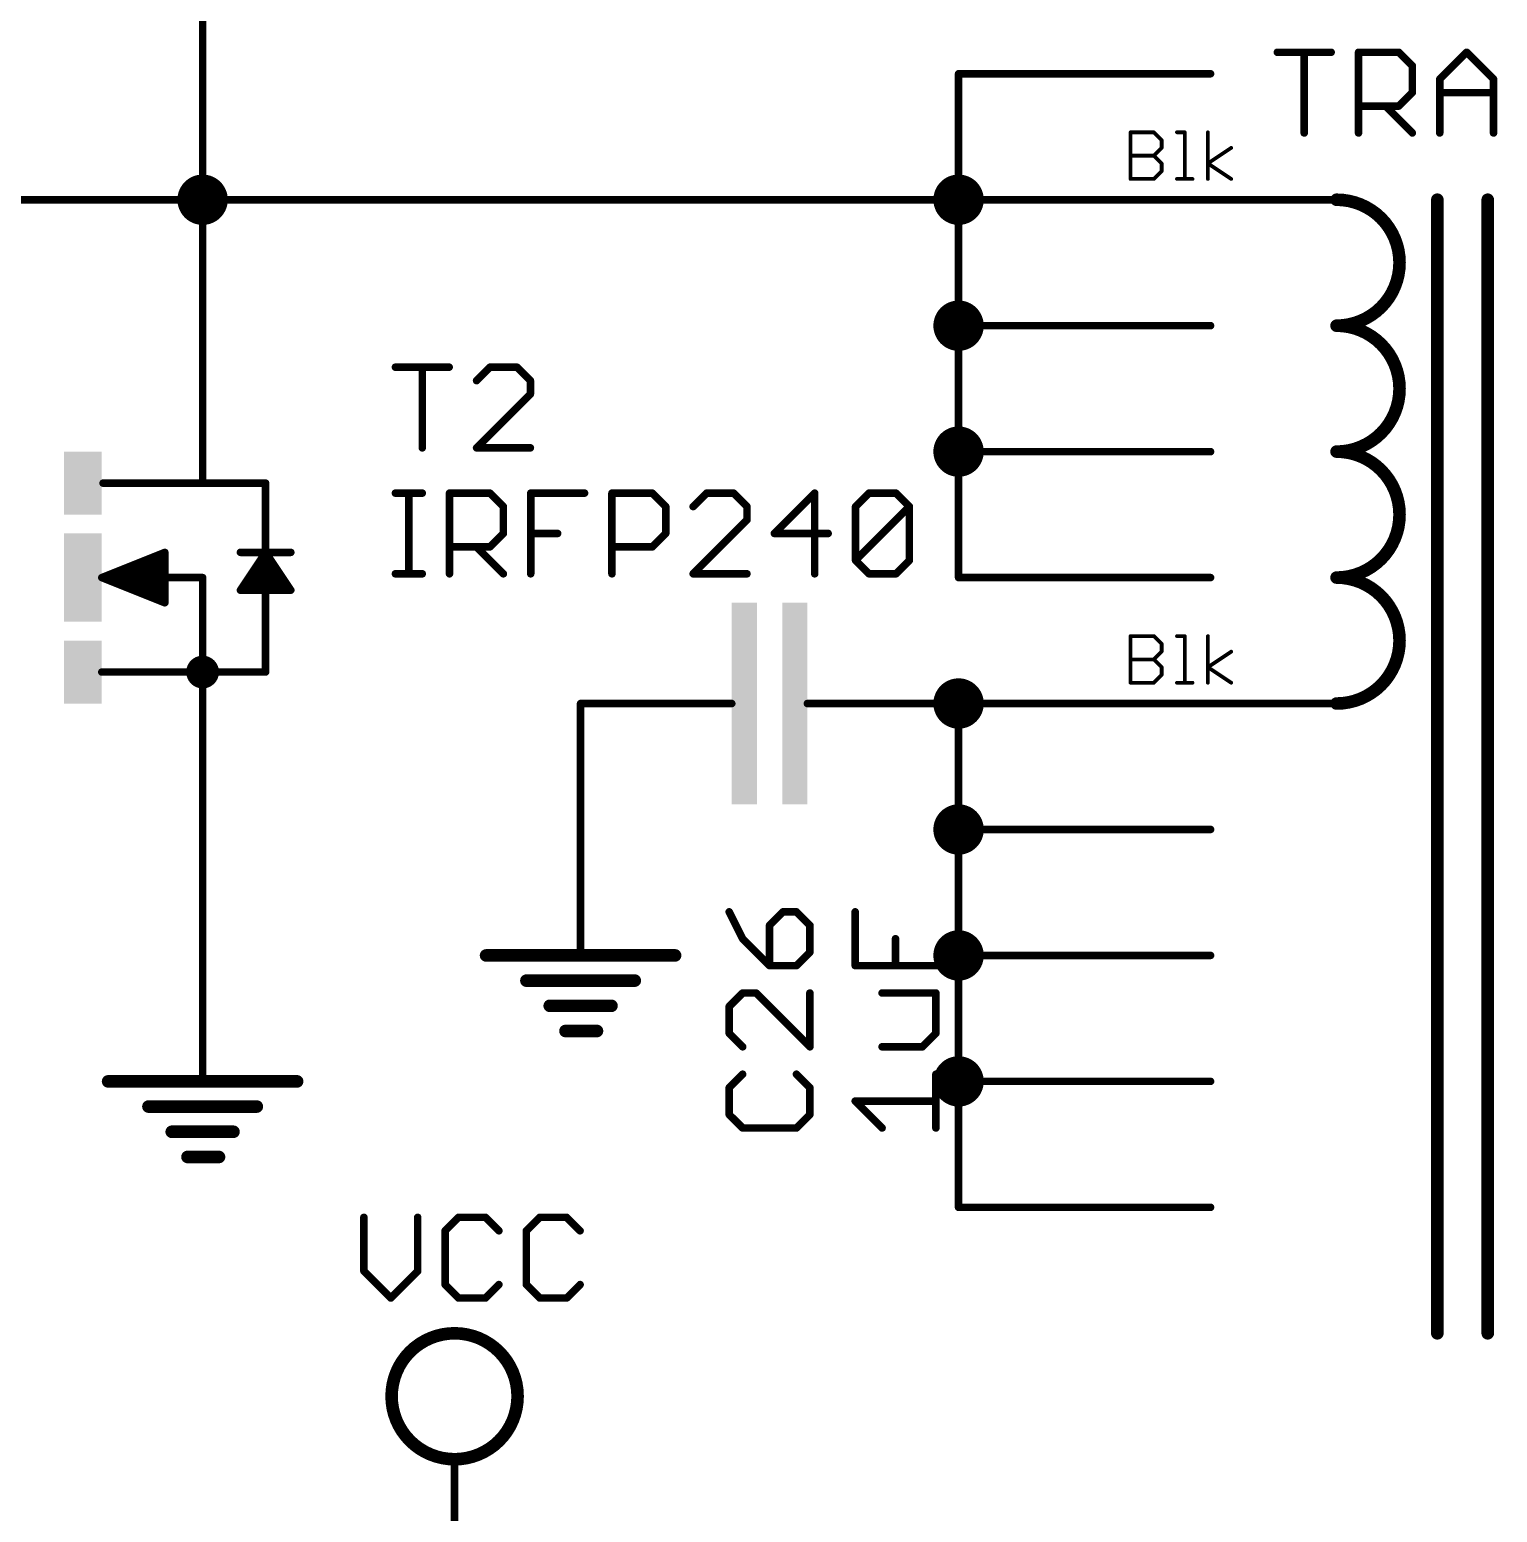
# Model space of a CAD drawing. Extents: x -40 to 215, y -109 to 87.
# Drawn here: x 138.75 to 168.34, y 34.49 to 64.39 of the extents above; entities that cross this region are included whole.
import ezdxf

# ---------------------------------------------------------------- set-up
doc = ezdxf.new("R2010")
doc.units = 0
for name, color, linetype in [('91', 94, 'CONTINUOUS'), ('94', 14, 'CONTINUOUS'), ('95', 251, 'CONTINUOUS'), ('96', 251, 'CONTINUOUS')]:
    doc.layers.add(name, color=color, linetype=linetype)

# ---------------------------------------------------------------- blocks, each defined once
blk = doc.blocks.new('RECT')
blk.add_solid([(-0.5, -0.5), (0.5, -0.5), (-0.5, 0.5), (0.5, 0.5)])

msp = doc.modelspace()

# ---------------------------------------------------------------- linework, layer by layer
at = {"layer": '91', "const_width": 0.1524}
for points in [[(142.24, 63.5), (142.24, 60.96)], [(157.48, 60.96), (157.48, 63.5)], [(160.02, 63.5), (157.48, 63.5)], [(121.92, 60.96), (142.24, 60.96)], [(142.24, 60.96), (157.48, 60.96)], [(142.24, 58.42), (142.24, 60.96)], [(157.48, 60.96), (160.02, 60.96)], [(157.48, 58.42), (157.48, 60.96)], [(160.02, 58.42), (157.48, 58.42)], [(157.48, 55.88), (157.48, 58.42)], [(160.02, 55.88), (157.48, 55.88)], [(157.48, 55.88), (157.48, 53.34)], [(157.48, 53.34), (160.02, 53.34)], [(149.86, 50.8), (149.86, 48.26)], [(157.48, 50.8), (160.02, 50.8)], [(157.48, 50.8), (157.48, 48.26)], [(142.24, 45.72), (142.24, 48.26)], [(160.02, 48.26), (157.48, 48.26)], [(157.48, 48.26), (157.48, 45.72)], [(160.02, 45.72), (157.48, 45.72)], [(157.48, 45.72), (157.48, 43.18)], [(157.48, 40.64), (157.48, 43.18)], [(157.48, 43.18), (160.02, 43.18)], [(160.02, 40.64), (157.48, 40.64)]]:
    msp.add_lwpolyline(points, dxfattribs=at)
at = {"layer": '91'}
for points, const_width in [([(142.2781, 63.5, 1), (142.2019, 63.5)], 0.0762), ([(157.5181, 63.5, 1), (157.4419, 63.5)], 0.0762), ([(157.48, 63.5381, 1), (157.48, 63.4619)], 0.0762), ([(160.02, 63.4619, 1), (160.02, 63.5381)], 0.0762), ([(142.24, 60.706, 1), (142.24, 61.214, 1), (142.24, 60.706)], 0.508), ([(157.48, 60.706, 1), (157.48, 61.214, 1), (157.48, 60.706)], 0.508), ([(142.24, 60.9981, 1), (142.24, 60.9219)], 0.0762), ([(142.2781, 60.96, 1), (142.2019, 60.96)], 0.0762), ([(142.2019, 60.96, 1), (142.2781, 60.96)], 0.0762), ([(142.24, 60.9219, 1), (142.24, 60.9981)], 0.0762), ([(157.48, 60.9981, 1), (157.48, 60.9219)], 0.0762), ([(157.5181, 60.96, 1), (157.4419, 60.96)], 0.0762), ([(157.4419, 60.96, 1), (157.5181, 60.96)], 0.0762), ([(157.48, 60.9219, 1), (157.48, 60.9981)], 0.0762), ([(160.02, 60.9219, 1), (160.02, 60.9981)], 0.0762), ([(157.48, 58.166, 1), (157.48, 58.674, 1), (157.48, 58.166)], 0.508), ([(142.2019, 58.42, 1), (142.2781, 58.42)], 0.0762), ([(157.48, 58.4581, 1), (157.48, 58.3819)], 0.0762), ([(157.5181, 58.42, 1), (157.4419, 58.42)], 0.0762), ([(157.4419, 58.42, 1), (157.5181, 58.42)], 0.0762), ([(160.02, 58.3819, 1), (160.02, 58.4581)], 0.0762), ([(157.48, 55.626, 1), (157.48, 56.134, 1), (157.48, 55.626)], 0.508), ([(157.48, 55.9181, 1), (157.48, 55.8419)], 0.0762), ([(157.5181, 55.88, 1), (157.4419, 55.88)], 0.0762), ([(157.4419, 55.88, 1), (157.5181, 55.88)], 0.0762), ([(160.02, 55.8419, 1), (160.02, 55.9181)], 0.0762), ([(157.48, 53.3781, 1), (157.48, 53.3019)], 0.0762), ([(157.4419, 53.34, 1), (157.5181, 53.34)], 0.0762), ([(160.02, 53.3019, 1), (160.02, 53.3781)], 0.0762), ([(157.48, 50.546, 1), (157.48, 51.054, 1), (157.48, 50.546)], 0.508), ([(149.8981, 50.8, 1), (149.8219, 50.8)], 0.0762), ([(157.48, 50.8381, 1), (157.48, 50.7619)], 0.0762), ([(157.5181, 50.8, 1), (157.4419, 50.8)], 0.0762), ([(160.02, 50.7619, 1), (160.02, 50.8381)], 0.0762), ([(157.48, 48.006, 1), (157.48, 48.514, 1), (157.48, 48.006)], 0.508), ([(142.2781, 48.26, 1), (142.2019, 48.26)], 0.0762), ([(149.8219, 48.26, 1), (149.8981, 48.26)], 0.0762), ([(157.48, 48.2981, 1), (157.48, 48.2219)], 0.0762), ([(157.5181, 48.26, 1), (157.4419, 48.26)], 0.0762), ([(157.4419, 48.26, 1), (157.5181, 48.26)], 0.0762), ([(160.02, 48.2219, 1), (160.02, 48.2981)], 0.0762), ([(157.48, 45.466, 1), (157.48, 45.974, 1), (157.48, 45.466)], 0.508), ([(142.2019, 45.72, 1), (142.2781, 45.72)], 0.0762), ([(157.48, 45.7581, 1), (157.48, 45.6819)], 0.0762), ([(157.5181, 45.72, 1), (157.4419, 45.72)], 0.0762), ([(157.4419, 45.72, 1), (157.5181, 45.72)], 0.0762), ([(160.02, 45.6819, 1), (160.02, 45.7581)], 0.0762), ([(157.48, 42.926, 1), (157.48, 43.434, 1), (157.48, 42.926)], 0.508), ([(157.5181, 43.18, 1), (157.4419, 43.18)], 0.0762), ([(157.48, 43.2181, 1), (157.48, 43.1419)], 0.0762), ([(157.4419, 43.18, 1), (157.5181, 43.18)], 0.0762), ([(160.02, 43.1419, 1), (160.02, 43.2181)], 0.0762), ([(157.48, 40.6781, 1), (157.48, 40.6019)], 0.0762), ([(157.4419, 40.64, 1), (157.5181, 40.64)], 0.0762), ([(160.02, 40.6019, 1), (160.02, 40.6781)], 0.0762)]:
    msp.add_lwpolyline(points, format="xyb", dxfattribs=dict(at, const_width=const_width))
at = {"layer": '94'}
for points, const_width in [([(142.24, 63.5), (142.24, 66.04)], 0.1524), ([(160.02, 63.5), (162.56, 63.5)], 0.1524), ([(160.9471, 61.3791), (160.9471, 62.3197)], 0.0762), ([(160.9471, 62.3197), (161.4174, 62.3197)], 0.0762), ([(161.4174, 62.3197), (161.5742, 62.1629)], 0.0762), ([(161.5742, 62.1629), (161.5742, 62.0062)], 0.0762), ([(161.8826, 62.3197), (162.0394, 62.3197)], 0.0762), ([(162.0394, 62.3197), (162.0394, 61.3791)], 0.0762), ([(162.5063, 61.3791), (162.5063, 62.3197)], 0.0762), ([(161.5742, 62.0062), (161.4174, 61.8494)], 0.0762), ([(162.5063, 61.6926), (162.9766, 62.0062)], 0.0762), ([(160.9471, 61.8494), (161.4174, 61.8494)], 0.0762), ([(161.4174, 61.8494), (161.5742, 61.6926)], 0.0762), ([(161.5742, 61.6926), (161.5742, 61.5359)], 0.0762), ([(162.9766, 61.3791), (162.5063, 61.6926)], 0.0762), ([(161.4174, 61.3791), (160.9471, 61.3791)], 0.0762), ([(161.5742, 61.5359), (161.4174, 61.3791)], 0.0762), ([(161.8826, 61.3791), (162.1962, 61.3791)], 0.0762), ([(160.02, 60.96), (165.1, 60.96)], 0.1524), ([(167.132, 60.96), (167.132, 38.1)], 0.254), ([(168.148, 60.96), (168.148, 38.1)], 0.254), ([(142.24, 58.42), (142.24, 55.88)], 0.1524), ([(160.02, 58.42), (162.56, 58.42)], 0.1524), ([(142.24, 55.88), (142.24, 55.245)], 0.1524), ([(160.02, 55.88), (162.56, 55.88)], 0.1524), ([(142.24, 55.245), (140.2334, 55.245)], 0.1524), ([(143.51, 55.245), (142.24, 55.245)], 0.1524), ([(143.51, 53.848), (143.51, 55.245)], 0.1524), ([(141.478, 53.848), (140.208, 53.34)], 0.1524), ([(141.351, 53.7972), (141.478, 53.7972)], 0.1524), ([(141.478, 52.832), (141.478, 53.848)], 0.1524), ([(143.51, 53.848), (143.002, 53.086)], 0.1524), ([(143.002, 53.848), (143.51, 53.848)], 0.1524), ([(143.4761, 53.7972), (143.5439, 53.7972)], 0.1524), ([(144.018, 53.086), (143.51, 53.848)], 0.1524), ([(143.51, 53.848), (144.018, 53.848)], 0.1524), ([(140.589, 53.4924), (141.478, 53.4924)], 0.1524), ([(140.97, 53.6448), (141.478, 53.6448)], 0.1524), ([(143.2729, 53.4924), (143.7471, 53.4924)], 0.1524), ([(143.3745, 53.6448), (143.6455, 53.6448)], 0.1524), ([(140.208, 53.34), (141.478, 52.832)], 0.1524), ([(140.208, 53.34), (141.478, 53.34)], 0.1524), ([(140.589, 53.1876), (141.478, 53.1876)], 0.1524), ([(141.351, 53.34), (142.24, 53.34)], 0.1524), ([(142.24, 53.34), (142.24, 51.435)], 0.1524), ([(143.0697, 53.1876), (143.9503, 53.1876)], 0.1524), ([(143.1713, 53.34), (143.8487, 53.34)], 0.1524), ([(143.51, 51.435), (143.51, 53.213)], 0.1524), ([(160.02, 53.34), (162.56, 53.34)], 0.1524), ([(140.97, 53.0352), (141.478, 53.0352)], 0.1524), ([(141.351, 52.8828), (141.478, 52.8828)], 0.1524), ([(143.002, 53.086), (144.018, 53.086)], 0.1524), ([(160.9471, 51.2191), (160.9471, 52.1597)], 0.0762), ([(160.9471, 52.1597), (161.4174, 52.1597)], 0.0762), ([(161.4174, 52.1597), (161.5742, 52.0029)], 0.0762), ([(161.5742, 52.0029), (161.5742, 51.8462)], 0.0762), ([(161.8826, 52.1597), (162.0394, 52.1597)], 0.0762), ([(162.0394, 52.1597), (162.0394, 51.2191)], 0.0762), ([(162.5063, 51.2191), (162.5063, 52.1597)], 0.0762), ([(161.5742, 51.8462), (161.4174, 51.6894)], 0.0762), ([(162.5063, 51.5326), (162.9766, 51.8462)], 0.0762), ([(140.208, 51.435), (142.24, 51.435)], 0.1524), ([(142.24, 51.435), (142.24, 50.8)], 0.1524), ([(143.51, 51.435), (142.24, 51.435)], 0.1524), ([(160.9471, 51.6894), (161.4174, 51.6894)], 0.0762), ([(161.4174, 51.6894), (161.5742, 51.5326)], 0.0762), ([(161.5742, 51.5326), (161.5742, 51.3759)], 0.0762), ([(162.9766, 51.2191), (162.5063, 51.5326)], 0.0762), ([(161.4174, 51.2191), (160.9471, 51.2191)], 0.0762), ([(161.5742, 51.3759), (161.4174, 51.2191)], 0.0762), ([(161.8826, 51.2191), (162.1962, 51.2191)], 0.0762), ([(142.24, 48.26), (142.24, 50.8)], 0.1524), ([(149.86, 50.8), (152.4, 50.8)], 0.1524), ([(152.4, 50.8), (152.908, 50.8)], 0.1524), ([(154.94, 50.8), (154.432, 50.8)], 0.1524), ([(157.48, 50.8), (154.94, 50.8)], 0.1524), ([(160.02, 50.8), (165.1, 50.8)], 0.1524), ([(149.86, 48.26), (149.86, 45.72)], 0.1524), ([(160.02, 48.26), (162.56, 48.26)], 0.1524), ([(142.24, 45.72), (142.24, 43.18)], 0.1524), ([(147.955, 45.72), (151.765, 45.72)], 0.254), ([(160.02, 45.72), (162.56, 45.72)], 0.1524), ([(148.7678, 45.212), (150.9522, 45.212)], 0.254), ([(149.2377, 44.704), (150.4823, 44.704)], 0.254), ([(149.5552, 44.196), (150.1902, 44.196)], 0.254), ([(140.335, 43.18), (144.145, 43.18)], 0.254), ([(160.02, 43.18), (162.56, 43.18)], 0.1524), ([(141.1478, 42.672), (143.3322, 42.672)], 0.254), ([(141.6177, 42.164), (142.8623, 42.164)], 0.254), ([(141.9352, 41.656), (142.5702, 41.656)], 0.254), ([(160.02, 40.64), (162.56, 40.64)], 0.1524), ([(147.32, 33.02), (147.32, 35.56)], 0.1524)]:
    msp.add_lwpolyline(points, dxfattribs=dict(at, const_width=const_width))
for points, const_width in [([(142.2019, 63.5, 1), (142.2781, 63.5)], 0.0762), ([(160.02, 63.5381, 1), (160.02, 63.4619)], 0.0762), ([(162.56, 63.4619, 1), (162.56, 63.5381)], 0.0762), ([(160.9471, 62.3388, 1), (160.9471, 62.3007)], 0.0381), ([(160.9661, 62.3197, 1), (160.9281, 62.3197)], 0.0381), ([(161.4309, 62.3332, 1), (161.4039, 62.3062)], 0.0381), ([(161.4174, 62.3007, 1), (161.4174, 62.3388)], 0.0381), ([(161.5932, 62.1629, 1), (161.5551, 62.1629)], 0.0381), ([(161.5607, 62.1495, 1), (161.5876, 62.1764)], 0.0381), ([(161.8826, 62.3388, 1), (161.8826, 62.3007)], 0.0381), ([(162.0584, 62.3197, 1), (162.0203, 62.3197)], 0.0381), ([(162.0394, 62.3007, 1), (162.0394, 62.3388)], 0.0381), ([(162.5253, 62.3197, 1), (162.4872, 62.3197)], 0.0381), ([(161.5551, 62.0062, 1), (161.5932, 62.0062)], 0.0381), ([(161.5876, 61.9927, 1), (161.5607, 62.0196)], 0.0381), ([(162.9872, 61.9903, 1), (162.966, 62.022)], 0.0381), ([(160.9471, 61.8685, 1), (160.9471, 61.8304)], 0.0381), ([(161.4309, 61.8629, 1), (161.4039, 61.8359)], 0.0381), ([(161.4039, 61.8629, 1), (161.4309, 61.8359)], 0.0381), ([(161.4174, 61.8304, 1), (161.4174, 61.8685)], 0.0381), ([(161.5932, 61.6926, 1), (161.5551, 61.6926)], 0.0381), ([(161.5607, 61.6792, 1), (161.5876, 61.7061)], 0.0381), ([(162.5169, 61.7085, 1), (162.4957, 61.6768)], 0.0381), ([(162.4957, 61.7085, 1), (162.5169, 61.6768)], 0.0381), ([(160.9471, 61.3982, 1), (160.9471, 61.3601)], 0.0381), ([(160.9281, 61.3791, 1), (160.9661, 61.3791)], 0.0381), ([(161.4039, 61.3926, 1), (161.4309, 61.3656)], 0.0381), ([(161.4174, 61.3601, 1), (161.4174, 61.3982)], 0.0381), ([(161.5551, 61.5359, 1), (161.5932, 61.5359)], 0.0381), ([(161.5876, 61.5224, 1), (161.5607, 61.5493)], 0.0381), ([(161.8826, 61.3982, 1), (161.8826, 61.3601)], 0.0381), ([(162.0203, 61.3791, 1), (162.0584, 61.3791)], 0.0381), ([(162.1962, 61.3601, 1), (162.1962, 61.3982)], 0.0381), ([(162.4872, 61.3791, 1), (162.5253, 61.3791)], 0.0381), ([(162.966, 61.3632, 1), (162.9872, 61.395)], 0.0381), ([(160.02, 60.9981, 1), (160.02, 60.9219)], 0.0762), ([(165.1, 58.42, 1), (165.1, 60.96)], 0.254), ([(165.1, 61.0235, 1), (165.1, 60.8965)], 0.127), ([(165.1, 60.9219, 1), (165.1, 60.9981)], 0.0762), ([(167.1955, 60.96, 1), (167.0685, 60.96)], 0.127), ([(168.2115, 60.96, 1), (168.0845, 60.96)], 0.127), ([(142.2781, 58.42, 1), (142.2019, 58.42)], 0.0762), ([(160.02, 58.4581, 1), (160.02, 58.3819)], 0.0762), ([(162.56, 58.3819, 1), (162.56, 58.4581)], 0.0762), ([(165.1, 55.88, 1), (165.1, 58.42)], 0.254), ([(165.1, 58.4835, 1), (165.1, 58.3565)], 0.127), ([(165.1, 58.4835, 1), (165.1, 58.3565)], 0.127), ([(142.2781, 55.88, 1), (142.2019, 55.88)], 0.0762), ([(142.2019, 55.88, 1), (142.2781, 55.88)], 0.0762), ([(160.02, 55.9181, 1), (160.02, 55.8419)], 0.0762), ([(162.56, 55.8419, 1), (162.56, 55.9181)], 0.0762), ([(165.1, 55.9435, 1), (165.1, 55.8165)], 0.127), ([(165.1, 53.34, 1), (165.1, 55.88)], 0.254), ([(165.1, 55.9435, 1), (165.1, 55.8165)], 0.127), ([(140.2334, 55.2831, 1), (140.2334, 55.2069)], 0.0762), ([(142.24, 55.2831, 1), (142.24, 55.2069)], 0.0762), ([(142.24, 55.2069, 1), (142.24, 55.2831)], 0.0762), ([(143.5481, 55.245, 1), (143.4719, 55.245)], 0.0762), ([(143.51, 55.2069, 1), (143.51, 55.2831)], 0.0762), ([(142.2019, 55.245, 1), (142.2781, 55.245)], 0.0762), ([(141.351, 53.8353, 1), (141.351, 53.7591)], 0.0762), ([(141.5161, 53.848, 1), (141.4399, 53.848)], 0.0762), ([(141.4921, 53.8126, 1), (141.4639, 53.8834)], 0.0762), ([(141.478, 53.7591, 1), (141.478, 53.8353)], 0.0762), ([(143.002, 53.8861, 1), (143.002, 53.8099)], 0.0762), ([(143.4761, 53.8353, 1), (143.4761, 53.7591)], 0.0762), ([(143.5417, 53.8691, 1), (143.4783, 53.8269)], 0.0762), ([(143.51, 53.8861, 1), (143.51, 53.8099)], 0.0762), ([(143.4719, 53.848, 1), (143.5481, 53.848)], 0.0762), ([(143.5417, 53.8269, 1), (143.4783, 53.8691)], 0.0762), ([(143.51, 53.8099, 1), (143.51, 53.8861)], 0.0762), ([(143.5439, 53.7591, 1), (143.5439, 53.8353)], 0.0762), ([(144.018, 53.8099, 1), (144.018, 53.8861)], 0.0762), ([(140.589, 53.5305, 1), (140.589, 53.4543)], 0.0762), ([(140.97, 53.6829, 1), (140.97, 53.6067)], 0.0762), ([(141.478, 53.6067, 1), (141.478, 53.6829)], 0.0762), ([(141.478, 53.4543, 1), (141.478, 53.5305)], 0.0762), ([(143.2729, 53.5305, 1), (143.2729, 53.4543)], 0.0762), ([(143.3745, 53.6829, 1), (143.3745, 53.6067)], 0.0762), ([(143.6455, 53.6067, 1), (143.6455, 53.6829)], 0.0762), ([(143.7471, 53.4543, 1), (143.7471, 53.5305)], 0.0762), ([(140.2221, 53.3754, 1), (140.1939, 53.3046)], 0.0762), ([(140.208, 53.3781, 1), (140.208, 53.3019)], 0.0762), ([(140.1939, 53.3754, 1), (140.2221, 53.3046)], 0.0762), ([(140.589, 53.2257, 1), (140.589, 53.1495)], 0.0762), ([(141.351, 53.3781, 1), (141.351, 53.3019)], 0.0762), ([(141.478, 53.3019, 1), (141.478, 53.3781)], 0.0762), ([(141.478, 53.1495, 1), (141.478, 53.2257)], 0.0762), ([(142.2781, 53.34, 1), (142.2019, 53.34)], 0.0762), ([(142.24, 53.3019, 1), (142.24, 53.3781)], 0.0762), ([(143.0697, 53.2257, 1), (143.0697, 53.1495)], 0.0762), ([(143.1713, 53.3781, 1), (143.1713, 53.3019)], 0.0762), ([(143.5481, 53.213, 1), (143.4719, 53.213)], 0.0762), ([(143.8487, 53.3019, 1), (143.8487, 53.3781)], 0.0762), ([(143.9503, 53.1495, 1), (143.9503, 53.2257)], 0.0762), ([(160.02, 53.3781, 1), (160.02, 53.3019)], 0.0762), ([(162.56, 53.3019, 1), (162.56, 53.3781)], 0.0762), ([(165.1, 53.4035, 1), (165.1, 53.2765)], 0.127), ([(165.1, 50.8, 1), (165.1, 53.34)], 0.254), ([(165.1, 53.4035, 1), (165.1, 53.2765)], 0.127), ([(140.97, 53.0733, 1), (140.97, 52.9971)], 0.0762), ([(141.351, 52.9209, 1), (141.351, 52.8447)], 0.0762), ([(141.478, 52.9971, 1), (141.478, 53.0733)], 0.0762), ([(141.478, 52.8447, 1), (141.478, 52.9209)], 0.0762), ([(143.002, 53.1241, 1), (143.002, 53.0479)], 0.0762), ([(142.9703, 53.1071, 1), (143.0337, 53.0649)], 0.0762), ([(143.9863, 53.0649, 1), (144.0497, 53.1071)], 0.0762), ([(144.018, 53.0479, 1), (144.018, 53.1241)], 0.0762), ([(141.4399, 52.832, 1), (141.5161, 52.832)], 0.0762), ([(141.4639, 52.7966, 1), (141.4921, 52.8674)], 0.0762), ([(160.9471, 52.1788, 1), (160.9471, 52.1407)], 0.0381), ([(160.9661, 52.1597, 1), (160.9281, 52.1597)], 0.0381), ([(161.4309, 52.1732, 1), (161.4039, 52.1462)], 0.0381), ([(161.4174, 52.1407, 1), (161.4174, 52.1788)], 0.0381), ([(161.5932, 52.0029, 1), (161.5551, 52.0029)], 0.0381), ([(161.5607, 51.9895, 1), (161.5876, 52.0164)], 0.0381), ([(161.8826, 52.1788, 1), (161.8826, 52.1407)], 0.0381), ([(162.0584, 52.1597, 1), (162.0203, 52.1597)], 0.0381), ([(162.0394, 52.1407, 1), (162.0394, 52.1788)], 0.0381), ([(162.5253, 52.1597, 1), (162.4872, 52.1597)], 0.0381), ([(142.24, 51.308, 1), (142.24, 51.562, 1), (142.24, 51.308)], 0.4064), ([(161.5551, 51.8462, 1), (161.5932, 51.8462)], 0.0381), ([(161.5876, 51.8327, 1), (161.5607, 51.8596)], 0.0381), ([(162.9872, 51.8303, 1), (162.966, 51.862)], 0.0381), ([(140.208, 51.4731, 1), (140.208, 51.3969)], 0.0762), ([(142.2781, 51.435, 1), (142.2019, 51.435)], 0.0762), ([(142.24, 51.4731, 1), (142.24, 51.3969)], 0.0762), ([(142.2019, 51.435, 1), (142.2781, 51.435)], 0.0762), ([(142.24, 51.3969, 1), (142.24, 51.4731)], 0.0762), ([(143.4719, 51.435, 1), (143.5481, 51.435)], 0.0762), ([(143.51, 51.3969, 1), (143.51, 51.4731)], 0.0762), ([(160.9471, 51.7084, 1), (160.9471, 51.6703)], 0.0381), ([(161.4309, 51.7029, 1), (161.4039, 51.6759)], 0.0381), ([(161.4039, 51.7029, 1), (161.4309, 51.6759)], 0.0381), ([(161.4174, 51.6703, 1), (161.4174, 51.7084)], 0.0381), ([(161.5932, 51.5326, 1), (161.5551, 51.5326)], 0.0381), ([(161.5607, 51.5192, 1), (161.5876, 51.5461)], 0.0381), ([(162.5169, 51.5485, 1), (162.4957, 51.5168)], 0.0381), ([(162.4957, 51.5485, 1), (162.5169, 51.5168)], 0.0381), ([(160.9471, 51.2382, 1), (160.9471, 51.2001)], 0.0381), ([(160.9281, 51.2191, 1), (160.9661, 51.2191)], 0.0381), ([(161.4039, 51.2326, 1), (161.4309, 51.2056)], 0.0381), ([(161.4174, 51.2001, 1), (161.4174, 51.2382)], 0.0381), ([(161.5551, 51.3759, 1), (161.5932, 51.3759)], 0.0381), ([(161.5876, 51.3624, 1), (161.5607, 51.3893)], 0.0381), ([(161.8826, 51.2382, 1), (161.8826, 51.2001)], 0.0381), ([(162.0203, 51.2191, 1), (162.0584, 51.2191)], 0.0381), ([(162.1962, 51.2001, 1), (162.1962, 51.2382)], 0.0381), ([(162.4872, 51.2191, 1), (162.5253, 51.2191)], 0.0381), ([(162.966, 51.2032, 1), (162.9872, 51.235)], 0.0381), ([(142.2781, 50.8, 1), (142.2019, 50.8)], 0.0762), ([(142.2019, 50.8, 1), (142.2781, 50.8)], 0.0762), ([(149.86, 50.8381, 1), (149.86, 50.7619)], 0.0762), ([(152.4, 50.8381, 1), (152.4, 50.7619)], 0.0762), ([(152.4, 50.7619, 1), (152.4, 50.8381)], 0.0762), ([(152.908, 50.7619, 1), (152.908, 50.8381)], 0.0762), ([(154.432, 50.8381, 1), (154.432, 50.7619)], 0.0762), ([(154.94, 50.8381, 1), (154.94, 50.7619)], 0.0762), ([(154.94, 50.7619, 1), (154.94, 50.8381)], 0.0762), ([(157.48, 50.7619, 1), (157.48, 50.8381)], 0.0762), ([(160.02, 50.8381, 1), (160.02, 50.7619)], 0.0762), ([(165.1, 50.8635, 1), (165.1, 50.7365)], 0.127), ([(165.1, 50.7619, 1), (165.1, 50.8381)], 0.0762), ([(142.2019, 48.26, 1), (142.2781, 48.26)], 0.0762), ([(149.8981, 48.26, 1), (149.8219, 48.26)], 0.0762), ([(160.02, 48.2981, 1), (160.02, 48.2219)], 0.0762), ([(162.56, 48.2219, 1), (162.56, 48.2981)], 0.0762), ([(142.2781, 45.72, 1), (142.2019, 45.72)], 0.0762), ([(147.955, 45.7835, 1), (147.955, 45.6565)], 0.127), ([(149.8219, 45.72, 1), (149.8981, 45.72)], 0.0762), ([(151.765, 45.6565, 1), (151.765, 45.7835)], 0.127), ([(160.02, 45.7581, 1), (160.02, 45.6819)], 0.0762), ([(162.56, 45.6819, 1), (162.56, 45.7581)], 0.0762), ([(148.7678, 45.2755, 1), (148.7678, 45.1485)], 0.127), ([(150.9522, 45.1485, 1), (150.9522, 45.2755)], 0.127), ([(149.2377, 44.7675, 1), (149.2377, 44.6405)], 0.127), ([(150.4823, 44.6405, 1), (150.4823, 44.7675)], 0.127), ([(149.5552, 44.2595, 1), (149.5552, 44.1325)], 0.127), ([(150.1902, 44.1325, 1), (150.1902, 44.2595)], 0.127), ([(140.335, 43.2435, 1), (140.335, 43.1165)], 0.127), ([(142.2019, 43.18, 1), (142.2781, 43.18)], 0.0762), ([(144.145, 43.1165, 1), (144.145, 43.2435)], 0.127), ([(160.02, 43.2181, 1), (160.02, 43.1419)], 0.0762), ([(162.56, 43.1419, 1), (162.56, 43.2181)], 0.0762), ([(141.1478, 42.7355, 1), (141.1478, 42.6085)], 0.127), ([(143.3322, 42.6085, 1), (143.3322, 42.7355)], 0.127), ([(141.6177, 42.2275, 1), (141.6177, 42.1005)], 0.127), ([(142.8623, 42.1005, 1), (142.8623, 42.2275)], 0.127), ([(141.9352, 41.7195, 1), (141.9352, 41.5925)], 0.127), ([(142.5702, 41.5925, 1), (142.5702, 41.7195)], 0.127), ([(160.02, 40.6781, 1), (160.02, 40.6019)], 0.0762), ([(162.56, 40.6019, 1), (162.56, 40.6781)], 0.0762), ([(147.32, 35.56, 1), (147.32, 38.1, 1), (147.32, 35.56)], 0.254), ([(167.0685, 38.1, 1), (167.1955, 38.1)], 0.127), ([(168.0845, 38.1, 1), (168.2115, 38.1)], 0.127), ([(147.3581, 35.56, 1), (147.2819, 35.56)], 0.0762)]:
    msp.add_lwpolyline(points, format="xyb", dxfattribs=dict(at, const_width=const_width))
at = {"layer": '95', "const_width": 0.1524}
for points in [[(163.9062, 63.9332), (164.9909, 63.9332)], [(164.4485, 62.3062), (164.4485, 63.9332)], [(165.5434, 62.3062), (165.5434, 63.9332)], [(165.5434, 63.9332), (166.3569, 63.9332)], [(166.3569, 63.9332), (166.628, 63.662)], [(167.1805, 63.3909), (167.7228, 63.9332)], [(167.7228, 63.9332), (168.2652, 63.3909)], [(166.628, 63.662), (166.628, 63.1197)], [(167.1805, 62.3062), (167.1805, 63.3909)], [(168.2652, 63.3909), (168.2652, 62.3062)], [(166.628, 63.1197), (166.3569, 62.8485)], [(167.1805, 63.1197), (168.2652, 63.1197)], [(166.3569, 62.8485), (165.5434, 62.8485)], [(166.0857, 62.8485), (166.628, 62.3062)], [(146.1262, 57.5832), (147.2109, 57.5832)], [(146.6685, 55.9562), (146.6685, 57.5832)], [(148.0345, 57.5832), (147.7634, 57.312)], [(148.5769, 57.5832), (148.0345, 57.5832)], [(148.848, 57.312), (148.5769, 57.5832)], [(147.7634, 55.9562), (148.848, 57.0409)], [(148.848, 57.0409), (148.848, 57.312)], [(148.848, 55.9562), (147.7634, 55.9562)], [(152.8558, 46.5992), (153.127, 46.0568)], [(153.9405, 46.5992), (153.6693, 46.328)], [(154.2116, 46.5992), (153.9405, 46.5992)], [(154.4828, 46.328), (154.2116, 46.5992)], [(153.6693, 46.328), (153.6693, 45.5145)], [(154.4828, 45.7857), (154.4828, 46.328)], [(153.127, 46.0568), (153.6693, 45.5145)], [(154.2116, 45.5145), (154.4828, 45.7857)], [(153.6693, 45.5145), (154.2116, 45.5145)], [(153.127, 44.962), (152.8558, 44.6909)], [(153.3981, 44.962), (153.127, 44.962)], [(154.4828, 43.8774), (153.3981, 44.962)], [(154.4828, 44.962), (154.4828, 43.8774)], [(152.8558, 44.6909), (152.8558, 44.1485)], [(152.8558, 44.1485), (153.127, 43.8774)], [(153.127, 43.3249), (152.8558, 43.0537)], [(154.4828, 43.0537), (154.2116, 43.3249)], [(152.8558, 43.0537), (152.8558, 42.5114)], [(154.4828, 42.5114), (154.4828, 43.0537)], [(152.8558, 42.5114), (153.127, 42.2402)], [(154.2116, 42.2402), (154.4828, 42.5114)], [(153.127, 42.2402), (154.2116, 42.2402)]]:
    msp.add_lwpolyline(points, dxfattribs=at)
at = {"layer": '95', "const_width": 0.0762}
for points in [[(163.9062, 63.9713, 1), (163.9062, 63.8951)], [(164.4866, 63.9332, 1), (164.4104, 63.9332)], [(164.9909, 63.8951, 1), (164.9909, 63.9713)], [(165.5815, 63.9332, 1), (165.5053, 63.9332)], [(165.5434, 63.9713, 1), (165.5434, 63.8951)], [(166.3838, 63.9601, 1), (166.3299, 63.9062)], [(166.3569, 63.8951, 1), (166.3569, 63.9713)], [(167.7498, 63.9601, 1), (167.6959, 63.9062)], [(167.7498, 63.9062, 1), (167.6959, 63.9601)], [(166.6661, 63.662, 1), (166.5899, 63.662)], [(166.6011, 63.6351, 1), (166.655, 63.689)], [(167.2186, 63.3909, 1), (167.1424, 63.3909)], [(167.1536, 63.4178, 1), (167.2075, 63.3639)], [(168.3033, 63.3909, 1), (168.2271, 63.3909)], [(168.2382, 63.3639, 1), (168.2921, 63.4178)], [(166.5899, 63.1197, 1), (166.6661, 63.1197)], [(166.655, 63.0928, 1), (166.6011, 63.1466)], [(167.1805, 63.1578, 1), (167.1805, 63.0816)], [(168.2652, 63.0816, 1), (168.2652, 63.1578)], [(165.5434, 62.8866, 1), (165.5434, 62.8104)], [(166.1126, 62.8755, 1), (166.0587, 62.8216)], [(166.3299, 62.8755, 1), (166.3838, 62.8216)], [(166.3569, 62.8104, 1), (166.3569, 62.8866)], [(164.4104, 62.3062, 1), (164.4866, 62.3062)], [(165.5053, 62.3062, 1), (165.5815, 62.3062)], [(166.6011, 62.2793, 1), (166.655, 62.3331)], [(167.1424, 62.3062, 1), (167.2186, 62.3062)], [(168.2271, 62.3062, 1), (168.3033, 62.3062)], [(146.1262, 57.6213, 1), (146.1262, 57.5451)], [(146.7066, 57.5832, 1), (146.6304, 57.5832)], [(147.2109, 57.5451, 1), (147.2109, 57.6213)], [(148.0345, 57.6213, 1), (148.0345, 57.5451)], [(148.0615, 57.5562, 1), (148.0076, 57.6101)], [(148.6038, 57.6101, 1), (148.5499, 57.5562)], [(148.5769, 57.5451, 1), (148.5769, 57.6213)], [(147.7364, 57.339, 1), (147.7903, 57.2851)], [(148.8861, 57.312, 1), (148.8099, 57.312)], [(148.8211, 57.2851, 1), (148.875, 57.339)], [(148.875, 57.0139, 1), (148.8211, 57.0678)], [(148.8099, 57.0409, 1), (148.8861, 57.0409)], [(146.6304, 55.9562, 1), (146.7066, 55.9562)], [(147.7634, 55.9943, 1), (147.7634, 55.9181)], [(147.7364, 55.9831, 1), (147.7903, 55.9293)], [(148.848, 55.9181, 1), (148.848, 55.9943)], [(152.8899, 46.6162, 1), (152.8217, 46.5821)], [(153.9405, 46.6373, 1), (153.9405, 46.5611)], [(153.9674, 46.5722, 1), (153.9135, 46.6261)], [(154.2386, 46.6261, 1), (154.1847, 46.5722)], [(154.2116, 46.5611, 1), (154.2116, 46.6373)], [(153.7074, 46.328, 1), (153.6312, 46.328)], [(153.6424, 46.3549, 1), (153.6962, 46.3011)], [(154.5209, 46.328, 1), (154.4447, 46.328)], [(154.4559, 46.3011, 1), (154.5097, 46.3549)], [(153.1539, 46.0838, 1), (153.1, 46.0299)], [(153.0929, 46.0398, 1), (153.1611, 46.0739)], [(154.4447, 45.7857, 1), (154.5209, 45.7857)], [(154.5097, 45.7587, 1), (154.4559, 45.8126)], [(153.6693, 45.5526, 1), (153.6693, 45.4764)], [(153.6312, 45.5145, 1), (153.7074, 45.5145)], [(153.6424, 45.4876, 1), (153.6962, 45.5415)], [(154.1847, 45.5415, 1), (154.2386, 45.4876)], [(154.2116, 45.4764, 1), (154.2116, 45.5526)], [(153.127, 45.0001, 1), (153.127, 44.9239)], [(153.1539, 44.9351, 1), (153.1, 44.989)], [(153.4251, 44.989, 1), (153.3712, 44.9351)], [(153.3981, 44.9239, 1), (153.3981, 45.0001)], [(154.5209, 44.962, 1), (154.4447, 44.962)], [(152.8939, 44.6909, 1), (152.8177, 44.6909)], [(152.8289, 44.7178, 1), (152.8828, 44.6639)], [(152.8828, 44.1755, 1), (152.8289, 44.1216)], [(152.8177, 44.1485, 1), (152.8939, 44.1485)], [(153.1, 43.8504, 1), (153.1539, 43.9043)], [(154.4447, 43.8774, 1), (154.5209, 43.8774)], [(154.4559, 43.8504, 1), (154.5097, 43.9043)], [(153.1539, 43.2979, 1), (153.1, 43.3518)], [(154.2386, 43.3518, 1), (154.1847, 43.2979)], [(152.8939, 43.0537, 1), (152.8177, 43.0537)], [(152.8289, 43.0806, 1), (152.8828, 43.0268)], [(154.5209, 43.0537, 1), (154.4447, 43.0537)], [(154.4559, 43.0268, 1), (154.5097, 43.0806)], [(152.8828, 42.5383, 1), (152.8289, 42.4844)], [(152.8177, 42.5114, 1), (152.8939, 42.5114)], [(154.4447, 42.5114, 1), (154.5209, 42.5114)], [(154.5097, 42.4844, 1), (154.4559, 42.5383)], [(153.127, 42.2783, 1), (153.127, 42.2021)], [(153.1, 42.2133, 1), (153.1539, 42.2671)], [(154.1847, 42.2671, 1), (154.2386, 42.2133)], [(154.2116, 42.2021, 1), (154.2116, 42.2783)]]:
    msp.add_lwpolyline(points, format="xyb", dxfattribs=at)
at = {"layer": '96', "const_width": 0.1524}
for points in [[(146.1262, 55.0432), (146.6685, 55.0432)], [(146.3974, 53.4162), (146.3974, 55.0432)], [(147.2176, 53.4162), (147.2176, 55.0432)], [(147.2176, 55.0432), (148.0311, 55.0432)], [(148.0311, 55.0432), (148.3023, 54.772)], [(148.8548, 53.4162), (148.8548, 55.0432)], [(148.8548, 55.0432), (149.9395, 55.0432)], [(150.492, 53.4162), (150.492, 55.0432)], [(150.492, 55.0432), (151.3054, 55.0432)], [(151.3054, 55.0432), (151.5766, 54.772)], [(152.4003, 55.0432), (152.1291, 54.772)], [(152.9426, 55.0432), (152.4003, 55.0432)], [(153.2138, 54.772), (152.9426, 55.0432)], [(154.5798, 55.0432), (153.7663, 54.2297)], [(154.5798, 53.4162), (154.5798, 55.0432)], [(155.4034, 54.772), (155.6746, 55.0432)], [(155.6746, 55.0432), (156.2169, 55.0432)], [(156.2169, 55.0432), (156.4881, 54.772)], [(148.3023, 54.772), (148.3023, 54.2297)], [(151.5766, 54.772), (151.5766, 54.2297)], [(153.2138, 54.5009), (153.2138, 54.772)], [(155.4034, 53.6874), (155.4034, 54.772)], [(155.4034, 53.6874), (156.4881, 54.772)], [(156.4881, 54.772), (156.4881, 53.6874)], [(152.1291, 53.4162), (153.2138, 54.5009)], [(148.3023, 54.2297), (148.0311, 53.9585)], [(148.8548, 54.2297), (149.3971, 54.2297)], [(151.5766, 54.2297), (151.3054, 53.9585)], [(153.7663, 54.2297), (154.8509, 54.2297)], [(148.0311, 53.9585), (147.2176, 53.9585)], [(147.76, 53.9585), (148.3023, 53.4162)], [(151.3054, 53.9585), (150.492, 53.9585)], [(155.6746, 53.4162), (155.4034, 53.6874)], [(156.4881, 53.6874), (156.2169, 53.4162)], [(146.1262, 53.4162), (146.6685, 53.4162)], [(153.2138, 53.4162), (152.1291, 53.4162)], [(156.2169, 53.4162), (155.6746, 53.4162)], [(155.3958, 45.5145), (155.3958, 46.5992)], [(156.2093, 45.5145), (156.2093, 46.0568)], [(157.0228, 45.5145), (155.3958, 45.5145)], [(157.0228, 44.962), (155.9381, 44.962)], [(157.0228, 44.1485), (157.0228, 44.962)], [(156.7516, 43.8774), (157.0228, 44.1485)], [(155.9381, 43.8774), (156.7516, 43.8774)], [(157.0228, 42.2402), (157.0228, 43.3249)], [(155.9381, 42.2402), (155.3958, 42.7825)], [(155.3958, 42.7825), (157.0228, 42.7825)], [(145.4912, 40.4382), (145.4912, 39.3535)], [(146.5759, 39.3535), (146.5759, 40.4382)], [(147.3995, 40.4382), (147.1284, 40.167)], [(147.9419, 40.4382), (147.3995, 40.4382)], [(148.213, 40.167), (147.9419, 40.4382)], [(149.0367, 40.4382), (148.7655, 40.167)], [(149.579, 40.4382), (149.0367, 40.4382)], [(149.8502, 40.167), (149.579, 40.4382)], [(147.1284, 40.167), (147.1284, 39.0824)], [(148.7655, 40.167), (148.7655, 39.0824)], [(145.4912, 39.3535), (146.0335, 38.8112)], [(146.0335, 38.8112), (146.5759, 39.3535)], [(147.1284, 39.0824), (147.3995, 38.8112)], [(147.3995, 38.8112), (147.9419, 38.8112)], [(147.9419, 38.8112), (148.213, 39.0824)], [(148.7655, 39.0824), (149.0367, 38.8112)], [(149.0367, 38.8112), (149.579, 38.8112)], [(149.579, 38.8112), (149.8502, 39.0824)]]:
    msp.add_lwpolyline(points, dxfattribs=at)
at = {"layer": '96', "const_width": 0.0762}
for points in [[(146.1262, 55.0813, 1), (146.1262, 55.0051)], [(146.4355, 55.0432, 1), (146.3593, 55.0432)], [(146.6685, 55.0051, 1), (146.6685, 55.0813)], [(147.2557, 55.0432, 1), (147.1795, 55.0432)], [(147.2176, 55.0813, 1), (147.2176, 55.0051)], [(148.0581, 55.0701, 1), (148.0042, 55.0162)], [(148.0311, 55.0051, 1), (148.0311, 55.0813)], [(148.8929, 55.0432, 1), (148.8167, 55.0432)], [(148.8548, 55.0813, 1), (148.8548, 55.0051)], [(149.9395, 55.0051, 1), (149.9395, 55.0813)], [(150.492, 55.0813, 1), (150.492, 55.0051)], [(150.53, 55.0432, 1), (150.4539, 55.0432)], [(151.3324, 55.0701, 1), (151.2785, 55.0162)], [(151.3054, 55.0051, 1), (151.3054, 55.0813)], [(152.4003, 55.0813, 1), (152.4003, 55.0051)], [(152.4272, 55.0162, 1), (152.3733, 55.0701)], [(152.9695, 55.0701, 1), (152.9157, 55.0162)], [(152.9426, 55.0051, 1), (152.9426, 55.0813)], [(154.6179, 55.0432, 1), (154.5417, 55.0432)], [(154.6067, 55.0162, 1), (154.5528, 55.0701)], [(155.6746, 55.0813, 1), (155.6746, 55.0051)], [(155.7015, 55.0162, 1), (155.6476, 55.0701)], [(156.2439, 55.0701, 1), (156.19, 55.0162)], [(156.2169, 55.0051, 1), (156.2169, 55.0813)], [(148.3404, 54.772, 1), (148.2642, 54.772)], [(148.2754, 54.7451, 1), (148.3292, 54.799)], [(151.6147, 54.772, 1), (151.5385, 54.772)], [(151.5497, 54.7451, 1), (151.6035, 54.799)], [(152.1022, 54.799, 1), (152.156, 54.7451)], [(153.2519, 54.772, 1), (153.1757, 54.772)], [(153.1868, 54.7451, 1), (153.2407, 54.799)], [(155.4415, 54.772, 1), (155.3653, 54.772)], [(155.3765, 54.799, 1), (155.4304, 54.7451)], [(156.5262, 54.772, 1), (156.45, 54.772)], [(156.515, 54.7451, 1), (156.4611, 54.799)], [(156.4611, 54.7451, 1), (156.515, 54.799)], [(153.1757, 54.5009, 1), (153.2519, 54.5009)], [(153.2407, 54.4739, 1), (153.1868, 54.5278)], [(148.2642, 54.2297, 1), (148.3404, 54.2297)], [(148.3292, 54.2028, 1), (148.2754, 54.2566)], [(148.8548, 54.2678, 1), (148.8548, 54.1916)], [(149.3971, 54.1916, 1), (149.3971, 54.2678)], [(151.5385, 54.2297, 1), (151.6147, 54.2297)], [(151.6036, 54.2028, 1), (151.5497, 54.2566)], [(153.7663, 54.2678, 1), (153.7663, 54.1916)], [(153.7393, 54.2566, 1), (153.7932, 54.2028)], [(154.8509, 54.1916, 1), (154.8509, 54.2678)], [(147.2176, 53.9966, 1), (147.2176, 53.9204)], [(147.7869, 53.9855, 1), (147.733, 53.9316)], [(148.0042, 53.9855, 1), (148.0581, 53.9316)], [(148.0311, 53.9204, 1), (148.0311, 53.9966)], [(150.492, 53.9966, 1), (150.492, 53.9204)], [(151.2785, 53.9855, 1), (151.3324, 53.9316)], [(151.3054, 53.9204, 1), (151.3054, 53.9966)], [(155.4304, 53.7143, 1), (155.3765, 53.6604)], [(155.3765, 53.7143, 1), (155.4304, 53.6604)], [(155.3653, 53.6874, 1), (155.4415, 53.6874)], [(156.45, 53.6874, 1), (156.5262, 53.6874)], [(156.515, 53.6604, 1), (156.4611, 53.7143)], [(146.1262, 53.4543, 1), (146.1262, 53.3781)], [(146.3593, 53.4162, 1), (146.4355, 53.4162)], [(146.6685, 53.3781, 1), (146.6685, 53.4543)], [(147.1795, 53.4162, 1), (147.2557, 53.4162)], [(148.2754, 53.3893, 1), (148.3292, 53.4431)], [(148.8167, 53.4162, 1), (148.8929, 53.4162)], [(150.4539, 53.4162, 1), (150.53, 53.4162)], [(152.1291, 53.4543, 1), (152.1291, 53.3781)], [(152.1022, 53.4431, 1), (152.156, 53.3893)], [(153.2138, 53.3781, 1), (153.2138, 53.4543)], [(154.5417, 53.4162, 1), (154.6179, 53.4162)], [(155.6746, 53.4543, 1), (155.6746, 53.3781)], [(155.6476, 53.3893, 1), (155.7015, 53.4431)], [(156.19, 53.4431, 1), (156.2439, 53.3893)], [(156.2169, 53.3781, 1), (156.2169, 53.4543)], [(155.4339, 46.5992, 1), (155.3577, 46.5992)], [(156.2474, 46.0568, 1), (156.1712, 46.0568)], [(155.3958, 45.5526, 1), (155.3958, 45.4764)], [(155.3577, 45.5145, 1), (155.4339, 45.5145)], [(156.1712, 45.5145, 1), (156.2474, 45.5145)], [(157.0228, 45.4764, 1), (157.0228, 45.5526)], [(155.9381, 45.0001, 1), (155.9381, 44.9239)], [(157.0609, 44.962, 1), (156.9847, 44.962)], [(157.0228, 44.9239, 1), (157.0228, 45.0001)], [(156.9847, 44.1485, 1), (157.0609, 44.1485)], [(157.0497, 44.1216, 1), (156.9959, 44.1755)], [(155.9381, 43.9155, 1), (155.9381, 43.8393)], [(156.7247, 43.9043, 1), (156.7786, 43.8504)], [(156.7516, 43.8393, 1), (156.7516, 43.9155)], [(157.0609, 43.3249, 1), (156.9847, 43.3249)], [(155.4228, 42.8095, 1), (155.3689, 42.7556)], [(155.3958, 42.8206, 1), (155.3958, 42.7444)], [(157.0228, 42.7444, 1), (157.0228, 42.8206)], [(155.9112, 42.2133, 1), (155.9651, 42.2671)], [(156.9847, 42.2402, 1), (157.0609, 42.2402)], [(145.5293, 40.4382, 1), (145.4531, 40.4382)], [(146.614, 40.4382, 1), (146.5378, 40.4382)], [(147.3995, 40.4763, 1), (147.3995, 40.4001)], [(147.4265, 40.4112, 1), (147.3726, 40.4651)], [(147.9688, 40.4651, 1), (147.9149, 40.4112)], [(147.9419, 40.4001, 1), (147.9419, 40.4763)], [(149.0367, 40.4763, 1), (149.0367, 40.4001)], [(149.0636, 40.4112, 1), (149.0097, 40.4651)], [(149.6059, 40.4651, 1), (149.5521, 40.4112)], [(149.579, 40.4001, 1), (149.579, 40.4763)], [(147.1014, 40.194, 1), (147.1553, 40.1401)], [(147.1665, 40.167, 1), (147.0903, 40.167)], [(148.1861, 40.1401, 1), (148.24, 40.194)], [(148.8036, 40.167, 1), (148.7274, 40.167)], [(148.7386, 40.194, 1), (148.7925, 40.1401)], [(149.8232, 40.1401, 1), (149.8771, 40.194)], [(145.5181, 39.3805, 1), (145.4643, 39.3266)], [(145.4531, 39.3535, 1), (145.5293, 39.3535)], [(146.5378, 39.3535, 1), (146.614, 39.3535)], [(146.6028, 39.3266, 1), (146.5489, 39.3805)], [(146.0066, 38.8381, 1), (146.0605, 38.7843)], [(146.0066, 38.7843, 1), (146.0605, 38.8381)], [(147.1553, 39.1093, 1), (147.1014, 39.0554)], [(147.0903, 39.0824, 1), (147.1665, 39.0824)], [(147.3995, 38.8493, 1), (147.3995, 38.7731)], [(147.3726, 38.7843, 1), (147.4265, 38.8381)], [(147.9149, 38.8381, 1), (147.9688, 38.7843)], [(147.9419, 38.7731, 1), (147.9419, 38.8493)], [(148.24, 39.0554, 1), (148.1861, 39.1093)], [(148.7925, 39.1093, 1), (148.7386, 39.0554)], [(148.7274, 39.0824, 1), (148.8036, 39.0824)], [(149.0367, 38.8493, 1), (149.0367, 38.7731)], [(149.0097, 38.7843, 1), (149.0636, 38.8381)], [(149.5521, 38.8381, 1), (149.6059, 38.7843)], [(149.579, 38.7731, 1), (149.579, 38.8493)], [(149.8771, 39.0554, 1), (149.8232, 39.1093)]]:
    msp.add_lwpolyline(points, format="xyb", dxfattribs=at)

# ---------------------------------------------------------------- block references
at = {"layer": '94', "xscale": 0.762}
for p, yscale in [((139.827, 55.245), 1.27), ((139.827, 53.34), 1.778), ((139.827, 51.435), 1.27)]:
    msp.add_blockref('RECT', p, dxfattribs=dict(at, yscale=yscale))
at = {"layer": '94', "xscale": 4.064, "yscale": 0.508, "rotation": 90}
for p in [(153.162, 50.8), (154.178, 50.8)]:
    msp.add_blockref('RECT', p, dxfattribs=at)

doc.saveas('drawing.dxf')
